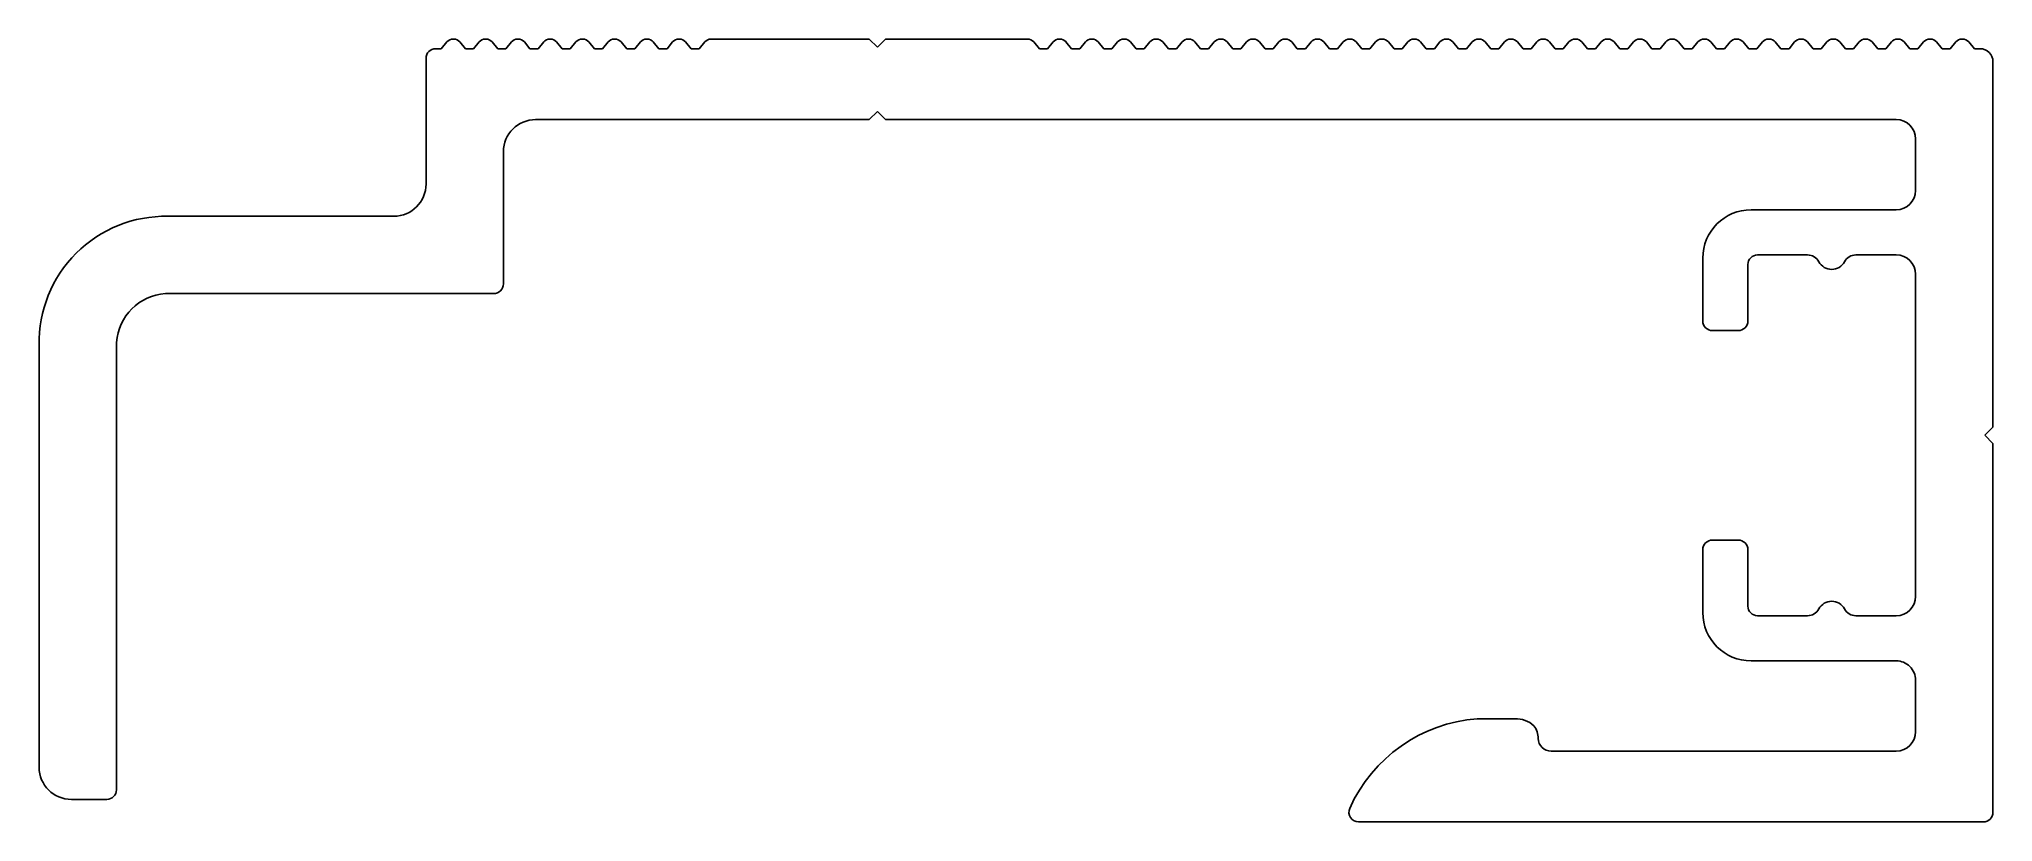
# Model space of a CAD drawing. Extents: x 3294.3 to 3354.9, y 1112.6 to 1136.9.
import ezdxf

# ---------------------------------------------------------------- set-up
doc = ezdxf.new("R2010")
doc.units = 0
doc.layers.get('0').update_dxf_attribs({"linetype": 'CONTINUOUS'})

msp = doc.modelspace()

# ---------------------------------------------------------------- linework, layer by layer
for p, q in [((3307.186, 1136.943), (3307.194, 1136.943)), ((3307.202, 1136.943), (3307.194, 1136.943)), ((3308.186, 1136.943), (3308.202, 1136.943)), ((3309.186, 1136.943), (3309.194, 1136.943)), ((3309.202, 1136.943), (3309.194, 1136.943)), ((3310.186, 1136.943), (3310.202, 1136.943)), ((3311.186, 1136.943), (3311.202, 1136.943)), ((3312.186, 1136.943), (3312.202, 1136.943)), ((3313.186, 1136.943), (3313.194, 1136.943)), ((3313.202, 1136.943), (3313.194, 1136.943)), ((3314.186, 1136.943), (3314.202, 1136.943)), ((3320.094, 1136.943), (3315.186, 1136.943)), ((3320.094, 1136.943), (3320.344, 1136.693)), ((3320.594, 1136.943), (3320.344, 1136.693)), ((3325.002, 1136.943), (3320.594, 1136.943)), ((3325.986, 1136.943), (3326.002, 1136.943)), ((3326.986, 1136.943), (3327.002, 1136.943)), ((3327.986, 1136.943), (3328.002, 1136.943)), ((3328.986, 1136.943), (3329.002, 1136.943)), ((3329.986, 1136.943), (3330.002, 1136.943)), ((3330.986, 1136.943), (3331.002, 1136.943)), ((3331.986, 1136.943), (3331.994, 1136.943)), ((3332.002, 1136.943), (3331.994, 1136.943)), ((3332.986, 1136.943), (3333.002, 1136.943)), ((3333.986, 1136.943), (3333.994, 1136.943)), ((3334.002, 1136.943), (3333.994, 1136.943)), ((3334.986, 1136.943), (3335.002, 1136.943)), ((3335.986, 1136.943), (3336.002, 1136.943)), ((3336.986, 1136.943), (3337.002, 1136.943)), ((3337.986, 1136.943), (3338.002, 1136.943)), ((3338.986, 1136.943), (3339.002, 1136.943)), ((3339.986, 1136.943), (3340.002, 1136.943)), ((3340.986, 1136.943), (3341.002, 1136.943)), ((3341.986, 1136.943), (3342.002, 1136.943)), ((3342.986, 1136.943), (3343.002, 1136.943)), ((3343.986, 1136.943), (3343.994, 1136.943)), ((3344.002, 1136.943), (3343.994, 1136.943)), ((3344.986, 1136.943), (3345.002, 1136.943)), ((3345.986, 1136.943), (3345.994, 1136.943)), ((3346.002, 1136.943), (3345.994, 1136.943)), ((3346.986, 1136.943), (3347.002, 1136.943)), ((3347.986, 1136.943), (3347.994, 1136.943)), ((3348.002, 1136.943), (3347.994, 1136.943)), ((3348.986, 1136.943), (3349.002, 1136.943)), ((3349.986, 1136.943), (3349.994, 1136.943)), ((3350.002, 1136.943), (3349.994, 1136.943)), ((3350.986, 1136.943), (3351.002, 1136.943)), ((3351.986, 1136.943), (3352.002, 1136.943)), ((3352.986, 1136.943), (3352.994, 1136.943)), ((3353.002, 1136.943), (3352.994, 1136.943)), ((3353.986, 1136.943), (3354.002, 1136.943)), ((3306.344, 1132.443), (3306.344, 1136.343)), ((3306.819, 1136.643), (3306.644, 1136.643)), ((3306.819, 1136.643), (3306.994, 1136.853)), ((3307.569, 1136.643), (3307.394, 1136.853)), ((3307.694, 1136.643), (3307.569, 1136.643)), ((3307.819, 1136.643), (3307.694, 1136.643)), ((3307.819, 1136.643), (3307.994, 1136.853)), ((3308.569, 1136.643), (3308.394, 1136.853)), ((3308.694, 1136.643), (3308.569, 1136.643)), ((3308.819, 1136.643), (3308.694, 1136.643)), ((3308.819, 1136.643), (3308.994, 1136.853)), ((3309.569, 1136.643), (3309.394, 1136.853)), ((3309.694, 1136.643), (3309.569, 1136.643)), ((3309.819, 1136.643), (3309.694, 1136.643)), ((3309.819, 1136.643), (3309.994, 1136.853)), ((3310.569, 1136.643), (3310.394, 1136.853)), ((3310.694, 1136.643), (3310.569, 1136.643)), ((3310.819, 1136.643), (3310.694, 1136.643)), ((3310.819, 1136.643), (3310.994, 1136.853)), ((3311.569, 1136.643), (3311.394, 1136.853)), ((3311.694, 1136.643), (3311.569, 1136.643)), ((3311.819, 1136.643), (3311.694, 1136.643)), ((3311.819, 1136.643), (3311.994, 1136.853)), ((3312.569, 1136.643), (3312.394, 1136.853)), ((3312.694, 1136.643), (3312.569, 1136.643)), ((3312.819, 1136.643), (3312.694, 1136.643)), ((3312.819, 1136.643), (3312.994, 1136.853)), ((3313.569, 1136.643), (3313.394, 1136.853)), ((3313.694, 1136.643), (3313.569, 1136.643)), ((3313.819, 1136.643), (3313.694, 1136.643)), ((3313.819, 1136.643), (3313.994, 1136.853)), ((3314.569, 1136.643), (3314.394, 1136.853)), ((3314.694, 1136.643), (3314.569, 1136.643)), ((3314.819, 1136.643), (3314.694, 1136.643)), ((3314.819, 1136.643), (3314.994, 1136.853)), ((3325.369, 1136.643), (3325.194, 1136.853)), ((3325.494, 1136.643), (3325.369, 1136.643)), ((3325.619, 1136.643), (3325.494, 1136.643)), ((3325.619, 1136.643), (3325.794, 1136.853)), ((3326.369, 1136.643), (3326.194, 1136.853)), ((3326.494, 1136.643), (3326.369, 1136.643)), ((3326.619, 1136.643), (3326.494, 1136.643)), ((3326.619, 1136.643), (3326.794, 1136.853)), ((3327.369, 1136.643), (3327.194, 1136.853)), ((3327.494, 1136.643), (3327.369, 1136.643)), ((3327.619, 1136.643), (3327.494, 1136.643)), ((3327.619, 1136.643), (3327.794, 1136.853)), ((3328.369, 1136.643), (3328.194, 1136.853)), ((3328.494, 1136.643), (3328.369, 1136.643)), ((3328.619, 1136.643), (3328.494, 1136.643)), ((3328.619, 1136.643), (3328.794, 1136.853)), ((3329.369, 1136.643), (3329.194, 1136.853)), ((3329.494, 1136.643), (3329.369, 1136.643)), ((3329.619, 1136.643), (3329.494, 1136.643)), ((3329.619, 1136.643), (3329.794, 1136.853)), ((3330.369, 1136.643), (3330.194, 1136.853)), ((3330.494, 1136.643), (3330.369, 1136.643)), ((3330.619, 1136.643), (3330.494, 1136.643)), ((3330.619, 1136.643), (3330.794, 1136.853)), ((3331.369, 1136.643), (3331.194, 1136.853)), ((3331.494, 1136.643), (3331.369, 1136.643)), ((3331.619, 1136.643), (3331.494, 1136.643)), ((3331.619, 1136.643), (3331.794, 1136.853)), ((3332.369, 1136.643), (3332.194, 1136.853)), ((3332.494, 1136.643), (3332.369, 1136.643)), ((3332.619, 1136.643), (3332.494, 1136.643)), ((3332.619, 1136.643), (3332.794, 1136.853)), ((3333.369, 1136.643), (3333.194, 1136.853)), ((3333.494, 1136.643), (3333.369, 1136.643)), ((3333.619, 1136.643), (3333.494, 1136.643)), ((3333.619, 1136.643), (3333.794, 1136.853)), ((3334.369, 1136.643), (3334.194, 1136.853)), ((3334.494, 1136.643), (3334.369, 1136.643)), ((3334.619, 1136.643), (3334.494, 1136.643)), ((3334.619, 1136.643), (3334.794, 1136.853)), ((3335.369, 1136.643), (3335.194, 1136.853)), ((3335.494, 1136.643), (3335.369, 1136.643)), ((3335.619, 1136.643), (3335.494, 1136.643)), ((3335.619, 1136.643), (3335.794, 1136.853)), ((3336.369, 1136.643), (3336.194, 1136.853)), ((3336.494, 1136.643), (3336.369, 1136.643)), ((3336.619, 1136.643), (3336.494, 1136.643)), ((3336.619, 1136.643), (3336.794, 1136.853)), ((3337.369, 1136.643), (3337.194, 1136.853)), ((3337.494, 1136.643), (3337.369, 1136.643)), ((3337.619, 1136.643), (3337.494, 1136.643)), ((3337.619, 1136.643), (3337.794, 1136.853)), ((3338.369, 1136.643), (3338.194, 1136.853)), ((3338.494, 1136.643), (3338.369, 1136.643)), ((3338.619, 1136.643), (3338.494, 1136.643)), ((3338.619, 1136.643), (3338.794, 1136.853)), ((3339.369, 1136.643), (3339.194, 1136.853)), ((3339.494, 1136.643), (3339.369, 1136.643)), ((3339.619, 1136.643), (3339.494, 1136.643)), ((3339.619, 1136.643), (3339.794, 1136.853)), ((3340.369, 1136.643), (3340.194, 1136.853)), ((3340.494, 1136.643), (3340.369, 1136.643)), ((3340.619, 1136.643), (3340.494, 1136.643)), ((3340.619, 1136.643), (3340.794, 1136.853)), ((3341.369, 1136.643), (3341.194, 1136.853)), ((3341.494, 1136.643), (3341.369, 1136.643)), ((3341.619, 1136.643), (3341.494, 1136.643)), ((3341.619, 1136.643), (3341.794, 1136.853)), ((3342.369, 1136.643), (3342.194, 1136.853)), ((3342.494, 1136.643), (3342.369, 1136.643)), ((3342.619, 1136.643), (3342.494, 1136.643)), ((3342.619, 1136.643), (3342.794, 1136.853)), ((3343.369, 1136.643), (3343.194, 1136.853)), ((3343.494, 1136.643), (3343.369, 1136.643)), ((3343.619, 1136.643), (3343.494, 1136.643)), ((3343.619, 1136.643), (3343.794, 1136.853)), ((3344.369, 1136.643), (3344.194, 1136.853)), ((3344.494, 1136.643), (3344.369, 1136.643)), ((3344.619, 1136.643), (3344.494, 1136.643)), ((3344.619, 1136.643), (3344.794, 1136.853)), ((3345.369, 1136.643), (3345.194, 1136.853)), ((3345.494, 1136.643), (3345.369, 1136.643)), ((3345.619, 1136.643), (3345.494, 1136.643)), ((3345.619, 1136.643), (3345.794, 1136.853)), ((3346.369, 1136.643), (3346.194, 1136.853)), ((3346.494, 1136.643), (3346.369, 1136.643)), ((3346.619, 1136.643), (3346.494, 1136.643)), ((3346.619, 1136.643), (3346.794, 1136.853)), ((3347.369, 1136.643), (3347.194, 1136.853)), ((3347.494, 1136.643), (3347.369, 1136.643)), ((3347.619, 1136.643), (3347.494, 1136.643)), ((3347.619, 1136.643), (3347.794, 1136.853)), ((3348.369, 1136.643), (3348.194, 1136.853)), ((3348.494, 1136.643), (3348.369, 1136.643)), ((3348.619, 1136.643), (3348.494, 1136.643)), ((3348.619, 1136.643), (3348.794, 1136.853)), ((3349.369, 1136.643), (3349.194, 1136.853)), ((3349.494, 1136.643), (3349.369, 1136.643)), ((3349.619, 1136.643), (3349.494, 1136.643)), ((3349.619, 1136.643), (3349.794, 1136.853)), ((3350.369, 1136.643), (3350.194, 1136.853)), ((3350.494, 1136.643), (3350.369, 1136.643)), ((3350.619, 1136.643), (3350.494, 1136.643)), ((3350.619, 1136.643), (3350.794, 1136.853)), ((3351.369, 1136.643), (3351.194, 1136.853)), ((3351.494, 1136.643), (3351.369, 1136.643)), ((3351.619, 1136.643), (3351.494, 1136.643)), ((3351.619, 1136.643), (3351.794, 1136.853)), ((3352.369, 1136.643), (3352.194, 1136.853)), ((3352.494, 1136.643), (3352.369, 1136.643)), ((3352.619, 1136.643), (3352.494, 1136.643)), ((3352.619, 1136.643), (3352.794, 1136.853)), ((3353.369, 1136.643), (3353.194, 1136.853)), ((3353.494, 1136.643), (3353.369, 1136.643)), ((3353.619, 1136.643), (3353.494, 1136.643)), ((3353.619, 1136.643), (3353.794, 1136.853)), ((3354.369, 1136.643), (3354.194, 1136.853)), ((3354.544, 1136.643), (3354.369, 1136.643)), ((3354.944, 1136.243), (3354.944, 1124.893)), ((3320.344, 1134.693), (3320.094, 1134.443)), ((3320.594, 1134.443), (3320.344, 1134.693)), ((3320.094, 1134.443), (3309.744, 1134.443)), ((3351.944, 1134.443), (3320.594, 1134.443)), ((3352.544, 1132.243), (3352.544, 1133.843)), ((3308.744, 1133.443), (3308.744, 1129.343)), ((3305.344, 1131.443), (3298.344, 1131.443)), ((3347.444, 1131.643), (3351.944, 1131.643)), ((3349.194, 1130.243), (3347.644, 1130.243)), ((3351.944, 1130.243), (3350.694, 1130.243)), ((3345.944, 1128.193), (3345.944, 1130.143)), ((3347.344, 1129.943), (3347.344, 1128.193)), ((3352.544, 1119.643), (3352.544, 1129.643)), ((3298.264, 1129.043), (3308.444, 1129.043)), ((3347.044, 1127.893), (3346.244, 1127.893)), ((3294.344, 1127.443), (3294.344, 1114.343)), ((3296.744, 1113.643), (3296.744, 1127.525)), ((3354.944, 1124.893), (3354.694, 1124.643)), ((3354.694, 1124.643), (3354.944, 1124.393)), ((3354.944, 1124.393), (3354.944, 1112.943)), ((3346.244, 1121.393), (3347.044, 1121.393)), ((3345.944, 1119.143), (3345.944, 1121.093)), ((3347.344, 1121.093), (3347.344, 1119.343)), ((3347.644, 1119.043), (3349.194, 1119.043)), ((3350.694, 1119.043), (3351.944, 1119.043)), ((3347.444, 1117.643), (3351.944, 1117.643)), ((3352.544, 1115.443), (3352.544, 1117.043)), ((3338.944, 1115.843), (3340.119, 1115.843)), ((3341.244, 1114.843), (3345.344, 1114.843)), ((3345.344, 1114.843), (3351.944, 1114.843)), ((3296.444, 1113.343), (3295.344, 1113.343)), ((3354.644, 1112.643), (3335.27, 1112.643))]:
    msp.add_line(p, q)
for centre, radius, start, end in [((3307.186, 1136.693), 0.25, 90, 140.19443), ((3307.202, 1136.693), 0.25, 39.80557, 90), ((3308.186, 1136.693), 0.25, 90, 140.19443), ((3308.202, 1136.693), 0.25, 39.80557, 90), ((3309.186, 1136.693), 0.25, 90, 140.19443), ((3309.202, 1136.693), 0.25, 39.80557, 90), ((3310.186, 1136.693), 0.25, 90, 140.19443), ((3310.202, 1136.693), 0.25, 39.80557, 90), ((3311.186, 1136.693), 0.25, 90, 140.19443), ((3311.202, 1136.693), 0.25, 39.80557, 90), ((3312.186, 1136.693), 0.25, 90, 140.19443), ((3312.202, 1136.693), 0.25, 39.80557, 90), ((3313.186, 1136.693), 0.25, 90, 140.19443), ((3313.202, 1136.693), 0.25, 39.80557, 90), ((3314.186, 1136.693), 0.25, 90, 140.19443), ((3314.202, 1136.693), 0.25, 39.80557, 90), ((3315.186, 1136.693), 0.25, 90, 140.19443), ((3325.002, 1136.693), 0.25, 39.80557, 90), ((3325.986, 1136.693), 0.25, 90, 140.19443), ((3326.002, 1136.693), 0.25, 39.80557, 90), ((3326.986, 1136.693), 0.25, 90, 140.19443), ((3327.002, 1136.693), 0.25, 39.80557, 90), ((3327.986, 1136.693), 0.25, 90, 140.19443), ((3328.002, 1136.693), 0.25, 39.80557, 90), ((3328.986, 1136.693), 0.25, 90, 140.19443), ((3329.002, 1136.693), 0.25, 39.80557, 90), ((3329.986, 1136.693), 0.25, 90, 140.19443), ((3330.002, 1136.693), 0.25, 39.80557, 90), ((3330.986, 1136.693), 0.25, 90, 140.19443), ((3331.002, 1136.693), 0.25, 39.80557, 90), ((3331.986, 1136.693), 0.25, 90, 140.19443), ((3332.002, 1136.693), 0.25, 39.80557, 90), ((3332.986, 1136.693), 0.25, 90, 140.19443), ((3333.002, 1136.693), 0.25, 39.80557, 90), ((3333.986, 1136.693), 0.25, 90, 140.19443), ((3334.002, 1136.693), 0.25, 39.80557, 90), ((3334.986, 1136.693), 0.25, 90, 140.19443), ((3335.002, 1136.693), 0.25, 39.80557, 90), ((3335.986, 1136.693), 0.25, 90, 140.19443), ((3336.002, 1136.693), 0.25, 39.80557, 90), ((3336.986, 1136.693), 0.25, 90, 140.19443), ((3337.002, 1136.693), 0.25, 39.80557, 90), ((3337.986, 1136.693), 0.25, 90, 140.19443), ((3338.002, 1136.693), 0.25, 39.80557, 90), ((3338.986, 1136.693), 0.25, 90, 140.19443), ((3339.002, 1136.693), 0.25, 39.80557, 90), ((3339.986, 1136.693), 0.25, 90, 140.19443), ((3340.002, 1136.693), 0.25, 39.80557, 90), ((3340.986, 1136.693), 0.25, 90, 140.19443), ((3341.002, 1136.693), 0.25, 39.80557, 90), ((3341.986, 1136.693), 0.25, 90, 140.19443), ((3342.002, 1136.693), 0.25, 39.80557, 90), ((3342.986, 1136.693), 0.25, 90, 140.19443), ((3343.002, 1136.693), 0.25, 39.80557, 90), ((3343.986, 1136.693), 0.25, 90, 140.19443), ((3344.002, 1136.693), 0.25, 39.80557, 90), ((3344.986, 1136.693), 0.25, 90, 140.19443), ((3345.002, 1136.693), 0.25, 39.80557, 90), ((3345.986, 1136.693), 0.25, 90, 140.19443), ((3346.002, 1136.693), 0.25, 39.80557, 90), ((3346.986, 1136.693), 0.25, 90, 140.19443), ((3347.002, 1136.693), 0.25, 39.80557, 90), ((3347.986, 1136.693), 0.25, 90, 140.19443), ((3348.002, 1136.693), 0.25, 39.80557, 90), ((3348.986, 1136.693), 0.25, 90, 140.19443), ((3349.002, 1136.693), 0.25, 39.80557, 90), ((3349.986, 1136.693), 0.25, 90, 140.19443), ((3350.002, 1136.693), 0.25, 39.80557, 90), ((3350.986, 1136.693), 0.25, 90, 140.19443), ((3351.002, 1136.693), 0.25, 39.80557, 90), ((3351.986, 1136.693), 0.25, 90, 140.19443), ((3352.002, 1136.693), 0.25, 39.80557, 90), ((3352.986, 1136.693), 0.25, 90, 140.19443), ((3353.002, 1136.693), 0.25, 39.80557, 90), ((3353.986, 1136.693), 0.25, 90, 140.19443), ((3354.002, 1136.693), 0.25, 39.80557, 90), ((3306.644, 1136.343), 0.3, 90, 180), ((3354.544, 1136.243), 0.4, 0, 90), ((3309.744, 1133.443), 1, 90, 180), ((3351.944, 1133.843), 0.6, 0, 90), ((3305.344, 1132.443), 1, 270, 360), ((3351.944, 1132.243), 0.6, 270, 0), ((3298.266, 1127.52), 3.923, 88.86844, 181.13156), ((3347.444, 1130.143), 1.5, 90, 180), ((3347.644, 1129.943), 0.3, 90, 180), ((3349.194, 1129.843), 0.4, 28.07249, 90), ((3350.694, 1129.843), 0.4, 90, 151.92751), ((3351.944, 1129.643), 0.6, 0, 90), ((3349.944, 1130.243), 0.45, 208.07249, 331.92751), ((3298.377, 1127.41), 1.637, 93.94442, 175.9465), ((3308.444, 1129.343), 0.3, 270, 360), ((3346.244, 1128.193), 0.3, 180, 270), ((3347.044, 1128.193), 0.3, 270, 360), ((3346.244, 1121.093), 0.3, 90, 180), ((3347.044, 1121.093), 0.3, 0, 90), ((3347.644, 1119.343), 0.3, 180, 270), ((3349.944, 1119.043), 0.45, 28.07249, 151.92751), ((3351.944, 1119.643), 0.6, 270, 0), ((3347.444, 1119.143), 1.5, 180, 270), ((3349.194, 1119.443), 0.4, 270, 331.92751), ((3350.694, 1119.443), 0.4, 208.07249, 270), ((3351.944, 1117.043), 0.6, 45, 90), ((3351.944, 1117.043), 0.6, 0, 45), ((3339.293, 1111.152), 4.704, 94.26178, 156.00585), ((3340.162, 1115.059), 0.786, 46.37083, 93.194), ((3340.262, 1115.259), 0.575, 357.65006, 39.73275), ((3341.233, 1115.239), 0.396, 180.49669, 271.50516), ((3351.944, 1115.443), 0.6, 270, 360), ((3295.344, 1114.343), 1, 180, 270), ((3296.444, 1113.643), 0.3, 270, 360), ((3335.27, 1112.943), 0.3, 156.00585, 270), ((3354.644, 1112.943), 0.3, 270, 360)]:
    msp.add_arc(centre, radius, start, end)

doc.saveas('drawing.dxf')
